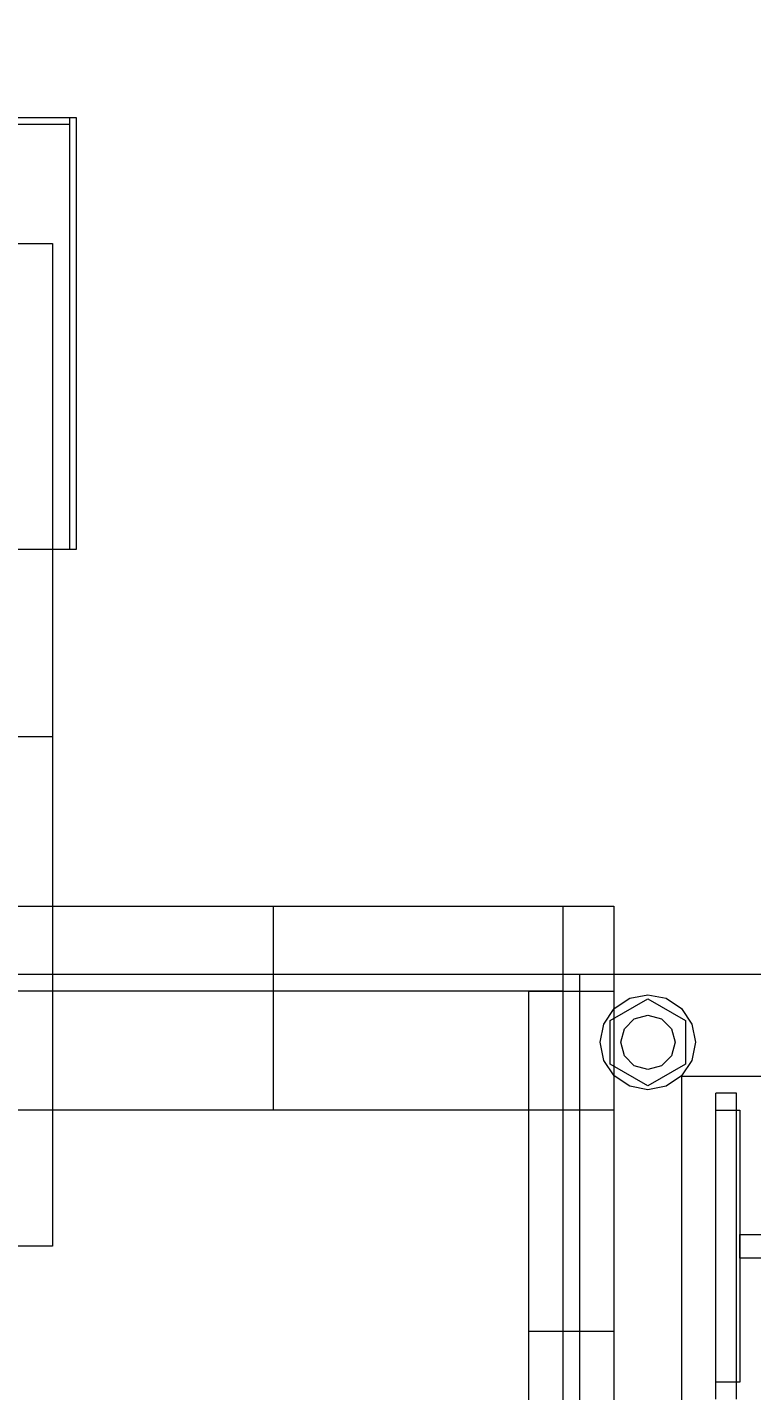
# Model space of a CAD drawing. Header units: millimetres. Extents: x -2500 to 58855, y -53268 to 6837.
# Drawn here: x 57544.7 to 57757.6, y -16742.5 to -16341.4 of the extents above; entities that cross this region are included whole.
import ezdxf

# ---------------------------------------------------------------- set-up
doc = ezdxf.new("R2010")
doc.units = ezdxf.units.MM
for name, color, linetype, lineweight in [('COTAS_R', 1, 'Continuous', 0), ('superior_C04', 7, 'Continuous', 0), ('superior_secador', 7, 'Continuous', 0)]:
    doc.layers.add(name, color=color, linetype=linetype, lineweight=lineweight)
doc.dimstyles.new('R19_100', dxfattribs={"dimtxt": 250, "dimasz": 150, "dimexe": 150, "dimexo": 80, "dimgap": 100, "dimtad": 1, "dimtih": 1, "dimtoh": 1, "dimdsep": 46, "dimcen": 0.09, "dimadec": 0, "dimazin": 0, "dimtfac": 1, "dimtdec": 4, "dimtofl": 0, "dimtmove": 0, "dimatfit": 3, "dimfxl": 1, "dimtolj": 1, "dimtzin": 0, "dimarcsym": 0})

# ---------------------------------------------------------------- blocks, each defined once
blk = doc.blocks.new('*D26')
at = {"layer": 'COTAS_R', "color": 0, "lineweight": -2, "transparency": 16777216}
for p, q in [((58037.12, -15400), (57067.12, -15400)), ((57217.12, -19600), (57217.12, -15550)), ((58037.12, -19750), (57067.12, -19750))]:
    blk.add_line(p, q, dxfattribs=at)
at = {"layer": 'COTAS_R', "color": 0, "transparency": 16777216}
for points in [[(57192.12, -15550), (57242.12, -15550), (57217.12, -15400)], [(57192.12, -19600), (57242.12, -19600), (57217.12, -19750)]]:
    blk.add_solid(points, dxfattribs=at)
at = {"layer": 'Defpoints', "color": 0, "transparency": 16777216}
for p in [(57217.12, -15400), (58117.12, -15400), (58117.12, -19750)]:
    blk.add_point(p, dxfattribs=at)

msp = doc.modelspace()

# ---------------------------------------------------------------- linework, layer by layer
at = {"layer": 'superior_C04'}
for p, q in [((57707.116, -16780), (57707.116, -16620)), ((57707.116, -16620), (57867.116, -16620)), ((57716.031, -16633.6), (57727.116, -16627.2)), ((57717.216, -16630.101), (57721.758, -16627.066)), ((57721.758, -16627.066), (57727.116, -16626)), ((57727.116, -16626), (57732.473, -16627.066)), ((57727.116, -16627.2), (57738.201, -16633.6)), ((57732.473, -16627.066), (57737.015, -16630.101)), ((57714.182, -16634.642), (57717.216, -16630.101)), ((57723.116, -16633.072), (57727.116, -16632)), ((57727.116, -16632), (57731.116, -16633.072)), ((57737.015, -16630.101), (57740.05, -16634.642)), ((57713.116, -16640), (57714.182, -16634.642)), ((57716.031, -16646.4), (57716.031, -16633.6)), ((57719.116, -16640), (57720.188, -16636)), ((57720.188, -16636), (57723.116, -16633.072)), ((57731.116, -16633.072), (57734.044, -16636)), ((57734.044, -16636), (57735.116, -16640)), ((57738.201, -16633.6), (57738.201, -16646.4)), ((57740.05, -16634.642), (57741.116, -16640)), ((57714.182, -16645.358), (57713.116, -16640)), ((57720.188, -16644), (57719.116, -16640)), ((57735.116, -16640), (57734.044, -16644)), ((57741.116, -16640), (57740.05, -16645.358)), ((57723.116, -16646.928), (57720.188, -16644)), ((57734.044, -16644), (57731.116, -16646.928)), ((57717.216, -16649.899), (57714.182, -16645.358)), ((57727.116, -16652.8), (57716.031, -16646.4)), ((57727.116, -16648), (57723.116, -16646.928)), ((57738.201, -16646.4), (57727.116, -16652.8)), ((57731.116, -16646.928), (57727.116, -16648)), ((57740.05, -16645.358), (57737.015, -16649.899)), ((57721.758, -16652.934), (57717.216, -16649.899)), ((57727.116, -16654), (57721.758, -16652.934)), ((57732.473, -16652.934), (57727.116, -16654)), ((57737.015, -16649.899), (57732.473, -16652.934)), ((57737.116, -16750), (57737.116, -16650)), ((57737.116, -16650), (57837.116, -16650)), ((57747.116, -16745), (57747.116, -16655)), ((57753.116, -16655), (57747.116, -16655)), ((57753.116, -16745), (57753.116, -16655)), ((57747.116, -16740), (57747.116, -16660)), ((57747.116, -16660), (57754.116, -16660)), ((57754.116, -16660), (57754.116, -16740)), ((57754.116, -16703.5), (57754.116, -16696.5)), ((57754.116, -16696.5), (57820.116, -16696.5)), ((57820.116, -16703.5), (57754.116, -16703.5)), ((57754.116, -16740), (57747.116, -16740))]:
    msp.add_line(p, q, dxfattribs=at)
at = {"layer": 'superior_secador'}
for p, q in [((57167.116, -16368), (57557.116, -16368)), ((57557.116, -16368), (57557.116, -16370)), ((57557.116, -16368), (57557.116, -16495)), ((57557.116, -16368), (57559.116, -16368)), ((57559.116, -16368), (57559.116, -16495)), ((57557.116, -16370), (57167.116, -16370)), ((57342.116, -16405), (57552.116, -16405)), ((57552.116, -16405), (57552.116, -16700)), ((57557.116, -16495), (57167.116, -16495)), ((57559.116, -16495), (57557.116, -16495)), ((57342.116, -16550), (57552.116, -16550)), ((57552.116, -16550), (57552.116, -16700)), ((37717.116, -16600), (57717.116, -16600)), ((56065.449, -16600), (57702.116, -16600)), ((57617.116, -16660), (57617.116, -16600)), ((57617.116, -16600), (57717.116, -16600)), ((57702.116, -16600), (57702.116, -16625)), ((57717.116, -16600), (57717.116, -16660)), ((37717.116, -16620), (57717.116, -16620)), ((57717.116, -16620), (57717.116, -16660)), ((57702.116, -16625), (56065.449, -16625)), ((57692.116, -19375), (57692.116, -16625)), ((57692.116, -16625), (57717.116, -16625)), ((57692.116, -16750), (57692.116, -16625)), ((57702.116, -16625), (57702.116, -19375)), ((57717.116, -16625), (57717.116, -19375)), ((57717.116, -16625), (57717.116, -16750)), ((57717.116, -16660), (37717.116, -16660)), ((57717.116, -16660), (57617.116, -16660)), ((57552.116, -16700), (57342.116, -16700)), ((57692.116, -16750), (57692.116, -16725)), ((57692.116, -16725), (57717.116, -16725)), ((57717.116, -16725), (57717.116, -16750))]:
    msp.add_line(p, q, dxfattribs=at)

# ---------------------------------------------------------------- dimensions: what is measured, and where the dimension line sits
at = {"layer": 'COTAS_R'}
dim = msp.add_aligned_dim(p1=(58117.116, -19750), p2=(58117.116, -15400), distance=900, text='<> R', dimstyle='R19_100', dxfattribs=at)
dim.commit()
dim.dimension.update_dxf_attribs({"geometry": '*D26', "text_midpoint": (57217.116, -17575)})

doc.saveas('drawing.dxf')
